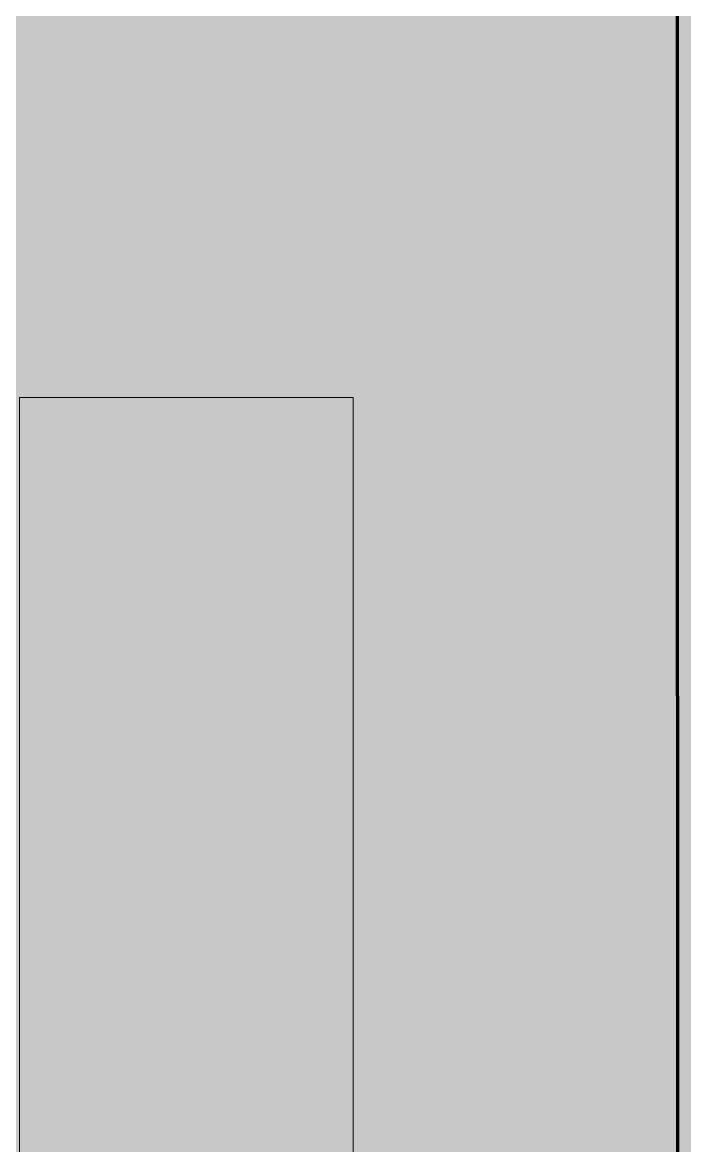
# Model space of a CAD drawing. Header units: millimetres. Extents: x 0 to 590, y 2 to 420.
# Drawn here: x 381.6 to 411.2, y 284.4 to 334.6 of the extents above; entities that cross this region are included whole.
import ezdxf
from ezdxf.xclip import XClip

# ---------------------------------------------------------------- set-up
doc = ezdxf.new("R2010")
doc.units = ezdxf.units.MM
doc.header["$MEASUREMENT"] = 0
doc.layers.get('0').update_dxf_attribs({"linetype": 'CONTINUOUS'})

# ---------------------------------------------------------------- blocks, each defined once
blk = doc.blocks.new('MF28FC3F0')
at = {"true_color": 0xffffff}
for points in [[(0, 420.2), (0, 2.206), (590.355, 2.206), (590.355, 420.2)], [(0, 420.2), (0, 2.437), (590.355, 2.437), (590.355, 420.2)]]:
    blk.add_hatch(color=0, dxfattribs=at).paths.add_polyline_path(points)

msp = doc.modelspace()

# ---------------------------------------------------------------- hatches: boundary and pattern name
at = {"true_color": 0xffffff}
msp.add_hatch(color=0, dxfattribs=at).paths.add_polyline_path([(381.457, 317.85), (381.457, 248.218), (396.374, 248.218), (396.374, 317.85)])
at = {"true_color": 0x000007}
h = msp.add_hatch(color=0, dxfattribs=at)
edge = h.paths.add_edge_path()
edge.add_spline(control_points=[(389.426, 296.396), (389.311, 296.264), (389.179, 296.165), (389.047, 296.099), (389.047, 296.099), (388.899, 296.034), (388.751, 296.001), (388.586, 296.001), (388.586, 296.001), (388.29, 296.001), (388.059, 296.099), (387.895, 296.313), (387.895, 296.313), (387.746, 296.462), (387.681, 296.659), (387.681, 296.857), (387.681, 296.857), (387.681, 297.038), (387.73, 297.186), (387.845, 297.334), (387.845, 297.334), (387.961, 297.483), (388.142, 297.614), (388.372, 297.713), (388.372, 297.713), (388.24, 297.861), (388.142, 297.993), (388.109, 298.075), (388.109, 298.075), (388.059, 298.174), (388.043, 298.273), (388.043, 298.355), (388.043, 298.355), (388.043, 298.52), (388.109, 298.684), (388.24, 298.8), (388.24, 298.8), (388.372, 298.931), (388.553, 298.997), (388.751, 298.997), (388.751, 298.997), (388.948, 298.997), (389.113, 298.931), (389.245, 298.816), (389.245, 298.816), (389.36, 298.701), (389.426, 298.553), (389.426, 298.388), (389.426, 298.388), (389.426, 298.108), (389.245, 297.878), (388.883, 297.68)], knot_values=[0, 0, 0, 0, 0.019231, 0.019231, 0.019231, 0.019231, 0.038462, 0.038462, 0.038462, 0.038462, 0.057692, 0.057692, 0.057692, 0.057692, 0.076923, 0.076923, 0.076923, 0.076923, 0.096154, 0.096154, 0.096154, 0.096154, 0.115385, 0.115385, 0.115385, 0.115385, 0.134615, 0.134615, 0.134615, 0.134615, 0.153846, 0.153846, 0.153846, 0.153846, 0.173077, 0.173077, 0.173077, 0.173077, 0.192308, 0.192308, 0.192308, 0.192308, 0.211538, 0.211538, 0.211538, 0.211538, 0.230769, 0.230769, 0.230769, 0.230769, 1, 1, 1, 1], degree=3, periodic=0)
edge.add_line((388.883, 297.68), (389.409, 297.021))
edge.add_spline(control_points=[(389.409, 297.021), (389.459, 297.137), (389.508, 297.268), (389.541, 297.417)], knot_values=[0, 0, 0, 0, 1, 1, 1, 1], degree=3, periodic=0)
edge.add_line((389.541, 297.417), (389.903, 297.334))
edge.add_spline(control_points=[(389.903, 297.334), (389.854, 297.087), (389.755, 296.873), (389.656, 296.709), (389.656, 296.709), (389.788, 296.544), (389.936, 296.396), (390.101, 296.264)], knot_values=[0, 0, 0, 0, 0.125, 0.125, 0.125, 0.125, 1, 1, 1, 1], degree=3, periodic=0)
edge.add_line((390.101, 296.264), (389.871, 295.984))
edge.add_spline(control_points=[(389.871, 295.984), (389.722, 296.083), (389.574, 296.215), (389.426, 296.396)], knot_values=[0, 0, 0, 0, 1, 1, 1, 1], degree=3, periodic=0)
h.paths.add_polyline_path([(388.701, 297.911), (388.701, 297.911), (388.72, 297.921), (388.737, 297.931), (388.755, 297.941), (388.771, 297.952), (388.788, 297.962), (388.803, 297.972), (388.819, 297.982), (388.833, 297.992), (388.847, 298.002), (388.861, 298.012), (388.874, 298.022), (388.887, 298.032), (388.899, 298.042), (388.91, 298.051), (388.921, 298.061), (388.932, 298.07), (388.942, 298.08), (388.952, 298.089), (388.961, 298.098), (388.969, 298.107), (388.977, 298.116), (388.984, 298.124), (388.991, 298.133), (388.998, 298.141), (388.998, 298.141), (389.004, 298.149), (389.01, 298.158), (389.015, 298.167), (389.02, 298.175), (389.025, 298.184), (389.029, 298.193), (389.033, 298.203), (389.037, 298.212), (389.04, 298.221), (389.044, 298.231), (389.047, 298.24), (389.049, 298.25), (389.052, 298.26), (389.054, 298.27), (389.056, 298.28), (389.058, 298.29), (389.059, 298.3), (389.06, 298.31), (389.061, 298.32), (389.062, 298.331), (389.063, 298.341), (389.063, 298.351), (389.064, 298.361), (389.064, 298.372), (389.064, 298.384), (389.063, 298.396), (389.062, 298.408), (389.061, 298.42), (389.06, 298.431), (389.058, 298.443), (389.056, 298.454), (389.053, 298.465), (389.051, 298.476), (389.048, 298.487), (389.045, 298.497), (389.041, 298.507), (389.037, 298.518), (389.033, 298.528), (389.029, 298.538), (389.025, 298.547), (389.02, 298.557), (389.015, 298.566), (389.01, 298.575), (389.005, 298.584), (388.999, 298.593), (388.993, 298.602), (388.987, 298.61), (388.981, 298.619), (388.981, 298.619), (388.973, 298.625), (388.965, 298.631), (388.956, 298.636), (388.947, 298.642), (388.938, 298.647), (388.929, 298.652), (388.92, 298.657), (388.91, 298.662), (388.9, 298.666), (388.89, 298.671), (388.88, 298.675), (388.87, 298.678), (388.86, 298.682), (388.849, 298.685), (388.839, 298.688), (388.828, 298.691), (388.817, 298.693), (388.805, 298.695), (388.794, 298.697), (388.782, 298.698), (388.771, 298.699), (388.759, 298.7), (388.747, 298.701), (388.734, 298.701), (388.734, 298.701), (388.722, 298.701), (388.71, 298.7), (388.699, 298.699), (388.688, 298.698), (388.677, 298.697), (388.666, 298.695), (388.656, 298.693), (388.645, 298.691), (388.635, 298.688), (388.626, 298.685), (388.616, 298.682), (388.607, 298.678), (388.598, 298.675), (388.589, 298.671), (388.58, 298.666), (388.571, 298.662), (388.562, 298.657), (388.554, 298.652), (388.545, 298.647), (388.537, 298.642), (388.529, 298.636), (388.52, 298.631), (388.512, 298.625), (388.504, 298.619), (388.496, 298.61), (388.488, 298.602), (388.481, 298.593), (388.474, 298.584), (388.467, 298.575), (388.461, 298.566), (388.455, 298.557), (388.449, 298.548), (388.444, 298.538), (388.439, 298.529), (388.434, 298.519), (388.43, 298.51), (388.426, 298.5), (388.422, 298.49), (388.419, 298.48), (388.416, 298.47), (388.413, 298.46), (388.411, 298.45), (388.409, 298.439), (388.408, 298.429), (388.407, 298.419), (388.406, 298.409), (388.405, 298.398), (388.405, 298.388), (388.405, 298.382), (388.405, 298.376), (388.406, 298.37), (388.406, 298.363), (388.407, 298.357), (388.408, 298.351), (388.409, 298.345), (388.41, 298.339), (388.411, 298.333), (388.412, 298.326), (388.414, 298.32), (388.415, 298.314), (388.417, 298.308), (388.419, 298.302), (388.42, 298.295), (388.422, 298.289), (388.424, 298.283), (388.426, 298.277), (388.428, 298.271), (388.43, 298.265), (388.432, 298.258), (388.434, 298.252), (388.436, 298.246), (388.438, 298.24), (388.44, 298.234), (388.443, 298.228), (388.446, 298.221), (388.449, 298.215), (388.452, 298.209), (388.456, 298.203), (388.46, 298.197), (388.464, 298.191), (388.468, 298.184), (388.472, 298.178), (388.477, 298.172), (388.481, 298.166), (388.486, 298.16), (388.491, 298.153), (388.495, 298.147), (388.5, 298.141), (388.505, 298.135), (388.51, 298.129), (388.515, 298.123), (388.519, 298.116), (388.524, 298.11), (388.528, 298.104), (388.533, 298.098), (388.537, 298.092)])
h.paths.add_polyline_path([(388.701, 297.911), (388.537, 298.092)])
edge = h.paths.add_edge_path()
edge.add_line((389.195, 296.676), (388.553, 297.483))
edge.add_spline(control_points=[(388.553, 297.483), (388.356, 297.367), (388.224, 297.268), (388.158, 297.17), (388.158, 297.17), (388.092, 297.071), (388.059, 296.972), (388.059, 296.873), (388.059, 296.873), (388.059, 296.758), (388.109, 296.643), (388.191, 296.511), (388.191, 296.511), (388.29, 296.379), (388.422, 296.313), (388.603, 296.313), (388.603, 296.313), (388.701, 296.313), (388.817, 296.346), (388.932, 296.412), (388.932, 296.412), (389.047, 296.478), (389.13, 296.577), (389.195, 296.676)], knot_values=[0, 0, 0, 0, 0.041667, 0.041667, 0.041667, 0.041667, 0.083333, 0.083333, 0.083333, 0.083333, 0.125, 0.125, 0.125, 0.125, 0.166667, 0.166667, 0.166667, 0.166667, 0.208333, 0.208333, 0.208333, 0.208333, 1, 1, 1, 1], degree=3, periodic=0)
h = msp.add_hatch(color=0, dxfattribs=at)
edge = h.paths.add_edge_path()
edge.add_line((399.124, 286.368), (399.486, 286.401))
edge.add_spline(control_points=[(399.486, 286.401), (399.503, 286.253), (399.552, 286.138), (399.602, 286.055), (399.602, 286.055), (399.668, 285.957), (399.766, 285.874), (399.898, 285.825), (399.898, 285.825), (400.03, 285.759), (400.178, 285.743), (400.343, 285.743), (400.343, 285.743), (400.491, 285.743), (400.623, 285.759), (400.738, 285.808), (400.738, 285.808), (400.837, 285.841), (400.919, 285.907), (400.985, 285.99), (400.985, 285.99), (401.034, 286.055), (401.067, 286.138), (401.067, 286.237), (401.067, 286.237), (401.067, 286.319), (401.034, 286.401), (400.985, 286.467), (400.985, 286.467), (400.935, 286.533), (400.837, 286.599), (400.721, 286.632), (400.721, 286.632), (400.639, 286.665), (400.474, 286.714), (400.211, 286.78), (400.211, 286.78), (399.947, 286.846), (399.75, 286.895), (399.651, 286.961), (399.651, 286.961), (399.519, 287.027), (399.404, 287.126), (399.338, 287.224), (399.338, 287.224), (399.272, 287.34), (399.239, 287.455), (399.239, 287.587), (399.239, 287.587), (399.239, 287.735), (399.272, 287.867), (399.371, 287.998), (399.371, 287.998), (399.453, 288.13), (399.569, 288.229), (399.733, 288.295), (399.733, 288.295), (399.882, 288.361), (400.063, 288.394), (400.26, 288.394), (400.26, 288.394), (400.474, 288.394), (400.655, 288.344), (400.82, 288.278), (400.82, 288.278), (400.985, 288.212), (401.116, 288.114), (401.199, 287.982), (401.199, 287.982), (401.298, 287.85), (401.331, 287.686), (401.347, 287.521)], knot_values=[0, 0, 0, 0, 0.013889, 0.013889, 0.013889, 0.013889, 0.027778, 0.027778, 0.027778, 0.027778, 0.041667, 0.041667, 0.041667, 0.041667, 0.055556, 0.055556, 0.055556, 0.055556, 0.069444, 0.069444, 0.069444, 0.069444, 0.083333, 0.083333, 0.083333, 0.083333, 0.097222, 0.097222, 0.097222, 0.097222, 0.111111, 0.111111, 0.111111, 0.111111, 0.125, 0.125, 0.125, 0.125, 0.138889, 0.138889, 0.138889, 0.138889, 0.152778, 0.152778, 0.152778, 0.152778, 0.166667, 0.166667, 0.166667, 0.166667, 0.180556, 0.180556, 0.180556, 0.180556, 0.194444, 0.194444, 0.194444, 0.194444, 0.208333, 0.208333, 0.208333, 0.208333, 0.222222, 0.222222, 0.222222, 0.222222, 0.236111, 0.236111, 0.236111, 0.236111, 1, 1, 1, 1], degree=3, periodic=0)
edge.add_line((401.347, 287.521), (400.985, 287.488))
edge.add_spline(control_points=[(400.985, 287.488), (400.952, 287.686), (400.886, 287.817), (400.771, 287.916), (400.771, 287.916), (400.655, 287.998), (400.491, 288.048), (400.277, 288.048), (400.277, 288.048), (400.046, 288.048), (399.865, 288.015), (399.766, 287.916), (399.766, 287.916), (399.668, 287.834), (399.602, 287.735), (399.602, 287.62), (399.602, 287.62), (399.602, 287.504), (399.651, 287.422), (399.717, 287.356), (399.717, 287.356), (399.799, 287.29), (399.98, 287.224), (400.293, 287.159), (400.293, 287.159), (400.606, 287.076), (400.82, 287.027), (400.935, 286.961), (400.935, 286.961), (401.1, 286.895), (401.232, 286.796), (401.314, 286.665), (401.314, 286.665), (401.396, 286.549), (401.429, 286.418), (401.429, 286.253), (401.429, 286.253), (401.429, 286.105), (401.38, 285.957), (401.298, 285.825), (401.298, 285.825), (401.215, 285.693), (401.084, 285.578), (400.919, 285.512), (400.919, 285.512), (400.754, 285.43), (400.573, 285.397), (400.359, 285.397), (400.359, 285.397), (400.096, 285.397), (399.882, 285.43), (399.7, 285.512), (399.7, 285.512), (399.519, 285.578), (399.388, 285.693), (399.289, 285.858), (399.289, 285.858), (399.19, 286.006), (399.141, 286.187), (399.124, 286.368)], knot_values=[0, 0, 0, 0, 0.016667, 0.016667, 0.016667, 0.016667, 0.033333, 0.033333, 0.033333, 0.033333, 0.05, 0.05, 0.05, 0.05, 0.066667, 0.066667, 0.066667, 0.066667, 0.083333, 0.083333, 0.083333, 0.083333, 0.1, 0.1, 0.1, 0.1, 0.116667, 0.116667, 0.116667, 0.116667, 0.133333, 0.133333, 0.133333, 0.133333, 0.15, 0.15, 0.15, 0.15, 0.166667, 0.166667, 0.166667, 0.166667, 0.183333, 0.183333, 0.183333, 0.183333, 0.2, 0.2, 0.2, 0.2, 0.216667, 0.216667, 0.216667, 0.216667, 0.233333, 0.233333, 0.233333, 0.233333, 1, 1, 1, 1], degree=3, periodic=0)
msp.add_hatch(color=0, dxfattribs=at).paths.add_polyline_path([(403.339, 284.722), (403.339, 284.425), (401.742, 284.425), (401.742, 284.425), (401.742, 284.436), (401.742, 284.446), (401.743, 284.455), (401.743, 284.465), (401.744, 284.475), (401.745, 284.484), (401.746, 284.494), (401.747, 284.503), (401.748, 284.512), (401.75, 284.521), (401.751, 284.53), (401.752, 284.539), (401.754, 284.547), (401.756, 284.556), (401.757, 284.564), (401.759, 284.573), (401.761, 284.581), (401.763, 284.59), (401.765, 284.598), (401.767, 284.606), (401.769, 284.615), (401.771, 284.623), (401.773, 284.631), (401.775, 284.639), (401.781, 284.654), (401.788, 284.668), (401.794, 284.682), (401.801, 284.696), (401.808, 284.709), (401.815, 284.723), (401.823, 284.736), (401.83, 284.75), (401.838, 284.763), (401.845, 284.776), (401.853, 284.789), (401.862, 284.802), (401.87, 284.815), (401.878, 284.828), (401.887, 284.84), (401.896, 284.853), (401.905, 284.865), (401.914, 284.878), (401.923, 284.89), (401.933, 284.903), (401.943, 284.915), (401.952, 284.928), (401.962, 284.94), (401.973, 284.952), (401.985, 284.967), (401.998, 284.981), (402.011, 284.996), (402.024, 285.01), (402.037, 285.025), (402.051, 285.039), (402.065, 285.054), (402.079, 285.069), (402.093, 285.084), (402.108, 285.099), (402.124, 285.114), (402.139, 285.129), (402.156, 285.145), (402.172, 285.16), (402.189, 285.176), (402.207, 285.193), (402.225, 285.209), (402.244, 285.225), (402.263, 285.242), (402.283, 285.259), (402.303, 285.277), (402.324, 285.295), (402.346, 285.313), (402.368, 285.331), (402.368, 285.331), (402.4, 285.357), (402.432, 285.383), (402.462, 285.409), (402.491, 285.434), (402.52, 285.458), (402.547, 285.482), (402.574, 285.506), (402.6, 285.529), (402.624, 285.552), (402.648, 285.574), (402.671, 285.596), (402.693, 285.617), (402.714, 285.638), (402.735, 285.658), (402.754, 285.678), (402.773, 285.698), (402.791, 285.717), (402.808, 285.736), (402.824, 285.755), (402.84, 285.773), (402.855, 285.79), (402.869, 285.808), (402.882, 285.825), (402.895, 285.841), (402.905, 285.856), (402.915, 285.87), (402.924, 285.885), (402.933, 285.899), (402.942, 285.913), (402.95, 285.928), (402.958, 285.942), (402.965, 285.957), (402.973, 285.971), (402.979, 285.985), (402.986, 286), (402.991, 286.014), (402.997, 286.029), (403.002, 286.043), (403.006, 286.057), (403.011, 286.072), (403.014, 286.086), (403.017, 286.101), (403.02, 286.115), (403.022, 286.13), (403.024, 286.144), (403.025, 286.158), (403.026, 286.173), (403.026, 286.187), (403.026, 286.201), (403.026, 286.216), (403.025, 286.23), (403.024, 286.243), (403.022, 286.257), (403.02, 286.271), (403.018, 286.284), (403.015, 286.297), (403.012, 286.31), (403.008, 286.323), (403.004, 286.335), (403, 286.348), (402.995, 286.36), (402.99, 286.372), (402.984, 286.384), (402.978, 286.396), (402.971, 286.407), (402.964, 286.419), (402.956, 286.43), (402.948, 286.441), (402.94, 286.452), (402.931, 286.463), (402.921, 286.473), (402.911, 286.484), (402.911, 286.484), (402.901, 286.494), (402.89, 286.503), (402.879, 286.513), (402.867, 286.522), (402.856, 286.531), (402.844, 286.539), (402.831, 286.547), (402.819, 286.554), (402.806, 286.561), (402.792, 286.568), (402.779, 286.574), (402.765, 286.58), (402.751, 286.586), (402.737, 286.591), (402.722, 286.595), (402.708, 286.599), (402.693, 286.603), (402.677, 286.606), (402.662, 286.609), (402.646, 286.611), (402.63, 286.613), (402.614, 286.614), (402.598, 286.615), (402.582, 286.615), (402.582, 286.615), (402.564, 286.615), (402.546, 286.614), (402.528, 286.613), (402.511, 286.611), (402.494, 286.609), (402.477, 286.606), (402.461, 286.603), (402.445, 286.599), (402.429, 286.595), (402.414, 286.591), (402.399, 286.586), (402.384, 286.58), (402.37, 286.574), (402.356, 286.568), (402.343, 286.561), (402.329, 286.554), (402.317, 286.547), (402.304, 286.539), (402.292, 286.531), (402.28, 286.522), (402.269, 286.513), (402.257, 286.503), (402.247, 286.494), (402.236, 286.484), (402.236, 286.484), (402.226, 286.473), (402.216, 286.462), (402.207, 286.45), (402.198, 286.438), (402.189, 286.426), (402.181, 286.413), (402.173, 286.4), (402.165, 286.386), (402.158, 286.372), (402.152, 286.357), (402.145, 286.342), (402.139, 286.327), (402.134, 286.312), (402.129, 286.296), (402.124, 286.279), (402.12, 286.263), (402.117, 286.246), (402.113, 286.229), (402.111, 286.211), (402.108, 286.194), (402.107, 286.176), (402.105, 286.158), (402.105, 286.14), (402.104, 286.121), (402.104, 286.121), (401.808, 286.154), (401.808, 286.154), (401.81, 286.183), (401.813, 286.211), (401.817, 286.238), (401.822, 286.264), (401.827, 286.29), (401.832, 286.315), (401.839, 286.34), (401.846, 286.364), (401.853, 286.388), (401.862, 286.41), (401.871, 286.433), (401.88, 286.455), (401.89, 286.476), (401.901, 286.497), (401.912, 286.517), (401.924, 286.537), (401.936, 286.557), (401.949, 286.576), (401.963, 286.594), (401.977, 286.612), (401.991, 286.63), (402.007, 286.647), (402.022, 286.664), (402.039, 286.681), (402.055, 286.695), (402.072, 286.709), (402.09, 286.721), (402.109, 286.733), (402.127, 286.745), (402.147, 286.755), (402.166, 286.766), (402.187, 286.775), (402.208, 286.784), (402.229, 286.792), (402.251, 286.8), (402.273, 286.807), (402.296, 286.813), (402.319, 286.819), (402.343, 286.824), (402.368, 286.829), (402.393, 286.833), (402.418, 286.836), (402.444, 286.839), (402.471, 286.842), (402.498, 286.843), (402.525, 286.845), (402.553, 286.846), (402.582, 286.846), (402.61, 286.846), (402.638, 286.845), (402.666, 286.843), (402.693, 286.842), (402.72, 286.839), (402.746, 286.836), (402.771, 286.832), (402.796, 286.828), (402.82, 286.823), (402.844, 286.818), (402.868, 286.811), (402.891, 286.805), (402.913, 286.797), (402.935, 286.789), (402.956, 286.78), (402.977, 286.77), (402.997, 286.76), (403.017, 286.749), (403.036, 286.737), (403.055, 286.724), (403.074, 286.71), (403.091, 286.696), (403.109, 286.681), (403.125, 286.665), (403.125, 286.665), (403.143, 286.648), (403.161, 286.631), (403.177, 286.614), (403.193, 286.596), (403.207, 286.578), (403.221, 286.56), (403.234, 286.541), (403.247, 286.523), (403.258, 286.503), (403.269, 286.484), (403.279, 286.464), (403.288, 286.444), (403.296, 286.424), (403.304, 286.404), (403.311, 286.383), (403.317, 286.362), (403.322, 286.341), (403.327, 286.32), (403.331, 286.298), (403.334, 286.276), (403.336, 286.254), (403.338, 286.232), (403.339, 286.21), (403.339, 286.187), (403.339, 286.175), (403.339, 286.162), (403.339, 286.15), (403.338, 286.138), (403.337, 286.126), (403.336, 286.113), (403.335, 286.101), (403.333, 286.089), (403.331, 286.077), (403.33, 286.065), (403.327, 286.053), (403.325, 286.041), (403.322, 286.029), (403.319, 286.018), (403.316, 286.006), (403.312, 285.994), (403.309, 285.983), (403.305, 285.972), (403.3, 285.961), (403.295, 285.95), (403.29, 285.939), (403.285, 285.928), (403.279, 285.918), (403.273, 285.907), (403.269, 285.895), (403.265, 285.883), (403.26, 285.87), (403.254, 285.858), (403.249, 285.845), (403.243, 285.833), (403.236, 285.821), (403.23, 285.808), (403.223, 285.796), (403.215, 285.784), (403.207, 285.771), (403.199, 285.759), (403.191, 285.747), (403.182, 285.734), (403.173, 285.722), (403.164, 285.71), (403.154, 285.697), (403.144, 285.685), (403.133, 285.673), (403.123, 285.66), (403.111, 285.648), (403.1, 285.636), (403.088, 285.623), (403.076, 285.611), (403.076, 285.611), (403.065, 285.596), (403.054, 285.582), (403.041, 285.567), (403.028, 285.552), (403.014, 285.536), (402.999, 285.521), (402.984, 285.505), (402.968, 285.489), (402.951, 285.473), (402.934, 285.456), (402.916, 285.439), (402.897, 285.422), (402.877, 285.404), (402.858, 285.386), (402.837, 285.367), (402.816, 285.349), (402.795, 285.329), (402.773, 285.31), (402.75, 285.29), (402.727, 285.269), (402.704, 285.248), (402.68, 285.227), (402.656, 285.205), (402.631, 285.183), (402.631, 285.183), (402.609, 285.164), (402.587, 285.147), (402.566, 285.129), (402.546, 285.113), (402.527, 285.096), (402.508, 285.081), (402.49, 285.065), (402.472, 285.05), (402.455, 285.036), (402.439, 285.022), (402.424, 285.009), (402.409, 284.995), (402.395, 284.983), (402.382, 284.971), (402.369, 284.959), (402.357, 284.947), (402.346, 284.936), (402.335, 284.926), (402.325, 284.916), (402.316, 284.906), (402.307, 284.896), (402.299, 284.887), (402.292, 284.878), (402.286, 284.87), (402.286, 284.87), (402.279, 284.864), (402.273, 284.858), (402.267, 284.851), (402.261, 284.845), (402.255, 284.839), (402.249, 284.833), (402.243, 284.827), (402.237, 284.821), (402.231, 284.814), (402.225, 284.808), (402.219, 284.802), (402.213, 284.796), (402.208, 284.79), (402.202, 284.783), (402.197, 284.777), (402.192, 284.771), (402.186, 284.765), (402.181, 284.759), (402.176, 284.753), (402.172, 284.746), (402.167, 284.74), (402.162, 284.734), (402.158, 284.728), (402.154, 284.722), (402.154, 284.722), (403.339, 284.722), (402.154, 284.722)])

# ---------------------------------------------------------------- linework, layer by layer
at = {"color": 0, "linetype": 'Continuous', "lineweight": 100, "true_color": 0x000007}
msp.add_lwpolyline([(410.864, 368.152), (410.963, 71.18), (410.963, 71.18)], dxfattribs=at)
at = {"color": 0, "linetype": 'Continuous', "lineweight": 20, "true_color": 0x000007}
msp.add_lwpolyline([(381.457, 317.85), (396.374, 317.85), (396.374, 248.218), (381.457, 248.218)], close=True, dxfattribs=at)

# ---------------------------------------------------------------- block references
at = {"color": 0, "true_color": 0xffffff}
ref = msp.add_blockref('MF28FC3F0', (0, 0), dxfattribs=at)
XClip(ref).set_block_clipping_path([(0, 2.1075862069), (590.3875862069, 420.2)])

doc.saveas('drawing.dxf')
